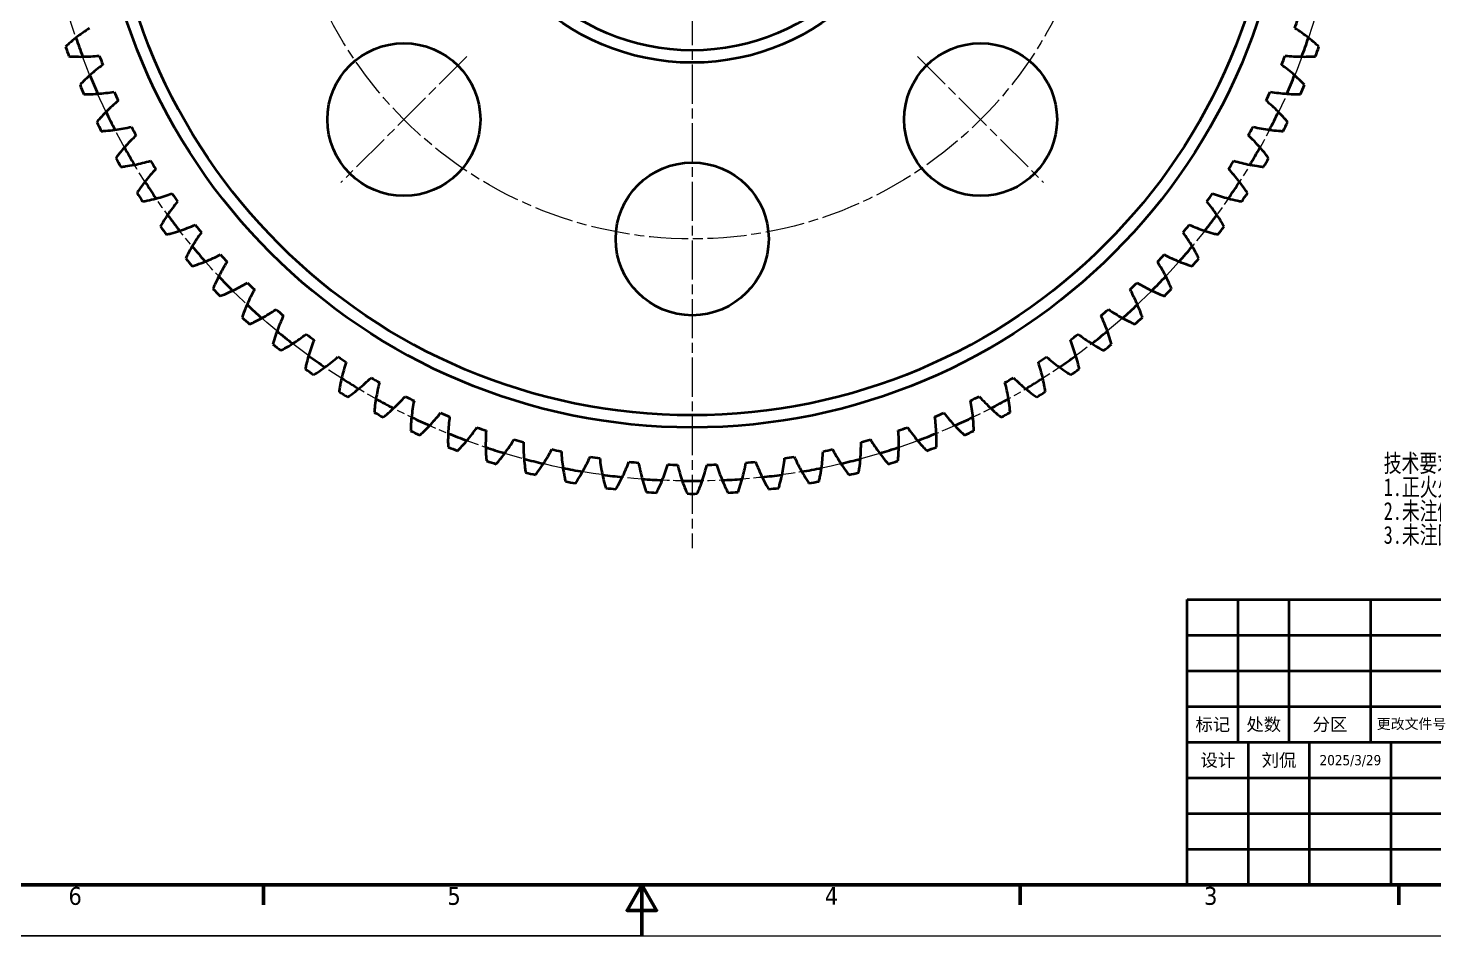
# Model space of a CAD drawing. Header units: millimetres. Extents: x -60 to 637, y -40 to 471.
# Drawn here: x 176.6 to 452.4, y 0 to 178.2 of the extents above; entities that cross this region are included whole.
import ezdxf
from ezdxf.enums import TextEntityAlignment as Align

# ---------------------------------------------------------------- set-up
doc = ezdxf.new("R2018")
doc.units = ezdxf.units.MM
doc.linetypes.add('CHAIN', pattern=[0.3543, 0.2362, -0.0295, 0.0591, -0.0295])
for name, color, linetype, lineweight in [('中心标记 (ISO)', 7, 'Continuous', 25), ('中心线 (ISO)', 7, 'CHAIN', 25), ('可见 (ISO)', 7, 'Continuous', 50), ('图框 (ISO)', 7, 'Continuous', 70), ('旋转中心线', 7, 'CHAIN', 25), ('标题 (ISO)', 7, 'Continuous', 50), ('符号 (ISO)', 7, 'Continuous', 25)]:
    doc.layers.add(name, color=color, linetype=linetype, lineweight=lineweight)
doc.styles.add('技术要求文本', font='hyswlongfangsong.ttf')
doc.styles.add('文本样式38', font='tahoma.ttf')
doc.styles.add('文本样式53', font='SimSun.ttf')
doc.styles.add('文本样式54', font='SimSun.ttf')
doc.styles.add('注释文本 (ISO)', font='tahoma.ttf')

# ---------------------------------------------------------------- blocks, each defined once
blk = doc.blocks.new('图框 默认图框')
for p, q in [((297, 0), (-19.87, 0)), ((-19.87, 0), (624.03, 0))]:
    blk.add_line(p, q)
at = {"layer": '图框 (ISO)'}
for p, q in [((222.75, 10), (222.75, 6.1)), ((371.25, 10), (371.25, 6.1)), ((445.5, 10), (445.5, 6.1))]:
    blk.add_line(p, q, dxfattribs=at)
at = {"layer": '图框 (ISO)', "flags": 128}
for points in [[(10, 10), (10, 410), (584, 410), (584, 10), (10, 10)], [(297, 0), (297, 10), (294.11, 5), (299.89, 5), (297, 10)]]:
    blk.add_lwpolyline(points, dxfattribs=at)
at = {"layer": '图框 (ISO)', "char_height": 3.5, "attachment_point": 7, "style": '注释文本 (ISO)'}
for s, insert in [('6', (184.51, 6.03)), ('5', (258.85, 6.03)), ('4', (332.9, 6.1)), ('3', (407.29, 6.03))]:
    blk.add_mtext(s, dxfattribs=dict(at, insert=insert))
blk = doc.blocks.new('标题栏 GB1')
at = {"layer": '标题 (ISO)'}
for p, q in [((198.81, 93.23), (378.81, 93.23)), ((198.81, 37.23), (198.81, 93.23)), ((208.81, 65.23), (208.81, 93.23)), ((218.81, 65.23), (218.81, 93.23)), ((234.81, 65.23), (234.81, 93.23)), ((250.81, 65.23), (250.81, 93.23)), ((262.81, 65.23), (262.81, 93.23)), ((278.81, 93.23), (278.81, 37.23)), ((328.81, 93.23), (328.81, 37.23)), ((378.81, 93.23), (378.81, 37.23)), ((198.81, 86.23), (278.81, 86.23)), ((198.81, 79.23), (278.81, 79.23)), ((328.81, 75.23), (378.81, 75.23)), ((198.81, 72.23), (278.81, 72.23)), ((198.81, 65.23), (278.81, 65.23)), ((210.81, 37.23), (210.81, 65.23)), ((222.81, 37.23), (222.81, 65.23)), ((238.81, 37.23), (238.81, 65.23)), ((250.81, 37.23), (250.81, 65.23)), ((262.81, 37.23), (262.81, 65.23)), ((278.81, 65.23), (328.81, 65.23)), ((304.81, 65.23), (304.81, 46.23)), ((316.81, 65.23), (316.81, 46.23)), ((198.81, 58.23), (278.81, 58.23)), ((328.81, 55.23), (278.81, 55.23)), ((285.31, 55.23), (285.31, 46.23)), ((291.81, 55.23), (291.81, 46.23)), ((298.31, 55.23), (298.31, 46.23)), ((328.81, 55.23), (378.81, 55.23)), ((198.81, 51.23), (278.81, 51.23)), ((198.81, 44.23), (278.81, 44.23)), ((278.81, 46.23), (328.81, 46.23)), ((378.81, 37.23), (198.81, 37.23))]:
    blk.add_line(p, q, dxfattribs=at)
for s, height, style, p in [('2025.3.31', 2, '文本样式53', (271.17, 75.41)), ('标记', 2.5, '文本样式54', (203.81, 68.73)), ('处数', 2.5, '文本样式54', (213.81, 68.73)), ('分区', 2.5, '文本样式54', (226.81, 68.73)), ('签名', 2.5, '文本样式54', (256.81, 68.72)), ('年、月、日', 2, '文本样式53', (270.81, 68.73)), ('设计', 2.5, '文本样式54', (204.81, 61.73))]:
    blk.add_text(s, height=height, dxfattribs=dict(at, style=style)).set_placement(p, align=Align.MIDDLE_CENTER)
at = {"layer": '标题 (ISO)', "attachment_point": 5, "style": '注释文本 (ISO)'}
for s, insert, char_height in [('{\\fSimSun|b0|i0|c134|p2;浙江大学}', (303.55, 80.21), 8), ('{\\fSimSun|b0|i0|c134|p2;机械设计课程设计}', (353.29, 84.19), 3.5), ('\\fSimSun|b0|i0;{\\H2.0000;更改文件号}', (242.81, 68.73), 2), ('{\\fSimSun|b0|i0|c134|p2;输出轴大齿轮}', (353.76, 65.1), 3.5), ('{\\fSimSun|b0|i0|c134|p2;阶段标记}', (292, 60.37), 3.5), ('\\fTahoma|b0|i0;{\\H2.0000;重量(Kg)}', (310.81, 60.23), 2), ('{\\fSimSun|b0|i0|c134|p2;\\H1x;比例}', (322.88, 60.02), 2)]:
    blk.add_mtext(s, dxfattribs=dict(at, insert=insert, char_height=char_height))
at = {"layer": '标题 (ISO)'}
for tag, height, style, p in [('作者', 2.5, '文本样式54', (216.81, 61.73)), ('创建日期', 2, '文本样式38', (230.81, 61.73))]:
    blk.add_attdef(tag, text='', height=height, dxfattribs=dict(at, style=style)).set_placement(p, align=Align.MIDDLE_CENTER)

msp = doc.modelspace()

# ---------------------------------------------------------------- linework, layer by layer
at = {"layer": '中心标记 (ISO)', "linetype": 'CHAIN', "ltscale": 32.45837}
for p, q in [((262.6892, 172.6047), (237.9405, 147.8559)), ((351.0776, 172.6047), (375.8263, 147.8559))]:
    msp.add_line(p, q, dxfattribs=at)
at = {"layer": '中心线 (ISO)', "ltscale": 25.405567}
msp.add_circle((306.8834, 216.7988), 127.5, dxfattribs=at)
at = {"layer": '中心线 (ISO)', "ltscale": 32.45837}
msp.add_circle((306.8834, 216.7988), 80, dxfattribs=at)
at = {"layer": '可见 (ISO)'}
for centre, radius in [((306.8834, 216.7988), 117), ((306.8834, 216.7988), 114.6013), ((306.8834, 216.7988), 45.3987), ((306.8834, 216.7988), 43), ((250.3148, 160.2303), 15), ((363.4519, 160.2303), 15), ((306.8834, 136.7988), 15)]:
    msp.add_circle(centre, radius, dxfattribs=at)
for centre, radius, start, end in [((306.8834, 216.7988), 124.375, 341.911765, 342.794118), ((207.8552, 148.4994), 35.3518, 122.896059, 128.200951), ((405.9116, 148.4994), 35.3518, 51.799049, 57.103941), ((306.8834, 216.7988), 130, 198.970588, 199.852941), ((306.8834, 216.7988), 127.5, 198.529412, 200.294118), ((306.8834, 216.7988), 127.5, 339.705882, 341.470588), ((306.8834, 216.7988), 130, 340.147059, 341.029412), ((186.9139, 207.9265), 35.3518, 270.622579, 275.92747), ((306.8834, 216.7988), 124.375, 200.735294, 201.617647), ((306.8834, 216.7988), 124.375, 338.382353, 339.264706), ((426.8529, 207.9265), 35.3518, 264.07253, 269.377421), ((212.2476, 142.5326), 35.3518, 126.425471, 131.730362), ((306.8834, 216.7988), 127.5, 202.058824, 203.823529), ((401.5192, 142.5326), 35.3518, 48.269638, 53.574529), ((306.8834, 216.7988), 127.5, 336.176471, 337.941176), ((306.8834, 216.7988), 130, 202.5, 203.382353), ((187.6876, 200.5579), 35.3518, 274.151991, 279.456882), ((306.8834, 216.7988), 124.375, 204.264706, 205.147059), ((306.8834, 216.7988), 124.375, 334.852941, 335.735294), ((426.0792, 200.5579), 35.3518, 260.543118, 265.848009), ((306.8834, 216.7988), 130, 336.617647, 337.5), ((216.999, 136.8476), 35.3518, 129.954883, 135.259774), ((396.7678, 136.8476), 35.3518, 44.740226, 50.045117), ((306.8834, 216.7988), 127.5, 205.588235, 207.352941), ((306.8834, 216.7988), 127.5, 332.647059, 334.411765), ((306.8834, 216.7988), 130, 206.029412, 206.911765), ((188.9135, 193.2509), 35.3518, 277.681402, 282.986294), ((306.8834, 216.7988), 124.375, 207.794118, 208.676471), ((306.8834, 216.7988), 124.375, 331.323529, 332.205882), ((424.8533, 193.2509), 35.3518, 257.013706, 262.318598), ((306.8834, 216.7988), 130, 333.088235, 333.970588), ((222.0913, 131.4659), 35.3518, 133.484295, 138.789186), ((306.8834, 216.7988), 127.5, 209.117647, 210.882353), ((391.6754, 131.4659), 35.3518, 41.210814, 46.515705), ((306.8834, 216.7988), 127.5, 329.117647, 330.882353), ((306.8834, 216.7988), 130, 209.558824, 210.441176), ((190.5869, 186.0333), 35.3518, 281.210814, 286.515705), ((306.8834, 216.7988), 124.375, 211.323529, 212.205882), ((306.8834, 216.7988), 124.375, 327.794118, 328.676471), ((423.1799, 186.0333), 35.3518, 253.484295, 258.789186), ((306.8834, 216.7988), 130, 329.558824, 330.441176), ((227.5053, 126.4079), 35.3518, 137.013706, 142.318598), ((386.2614, 126.4079), 35.3518, 37.681402, 42.986294), ((306.8834, 216.7988), 127.5, 212.647059, 214.411765), ((306.8834, 216.7988), 127.5, 325.588235, 327.352941), ((306.8834, 216.7988), 130, 213.088235, 213.970588), ((192.7014, 178.9323), 35.3518, 284.740226, 290.045117), ((233.2204, 121.6927), 35.3518, 140.543118, 145.848009), ((306.8834, 216.7988), 124.375, 214.852941, 215.735294), ((306.8834, 216.7988), 124.375, 324.264706, 325.147059), ((380.5463, 121.6927), 35.3518, 34.151991, 39.456882), ((421.0654, 178.9323), 35.3518, 249.954883, 255.259774), ((306.8834, 216.7988), 130, 326.029412, 326.911765), ((306.8834, 216.7988), 127.5, 216.176471, 217.941176), ((306.8834, 216.7988), 127.5, 322.058824, 323.823529), ((306.8834, 216.7988), 130, 216.617647, 217.5), ((195.2491, 171.975), 35.3518, 288.269638, 293.574529), ((239.215, 117.3384), 35.3518, 144.07253, 149.377421), ((306.8834, 216.7988), 124.375, 218.382353, 219.264706), ((306.8834, 216.7988), 124.375, 320.735294, 321.617647), ((374.5518, 117.3384), 35.3518, 30.622579, 35.92747), ((418.5177, 171.975), 35.3518, 246.425471, 251.730362), ((306.8834, 216.7988), 130, 322.5, 323.382353), ((306.8834, 216.7988), 127.5, 219.705882, 221.470588), ((306.8834, 216.7988), 127.5, 318.529412, 320.294118), ((306.8834, 216.7988), 130, 220.147059, 221.029412), ((198.2202, 165.1877), 35.3518, 291.799049, 297.103941), ((306.8834, 216.7988), 124.375, 221.911765, 222.794118), ((306.8834, 216.7988), 124.375, 317.205882, 318.088235), ((415.5466, 165.1877), 35.3518, 242.896059, 248.200951), ((306.8834, 216.7988), 130, 318.970588, 319.852941), ((245.4662, 113.3613), 35.3518, 147.601942, 152.906833), ((368.3006, 113.3613), 35.3518, 27.093167, 32.398058), ((306.8834, 216.7988), 130, 223.676471, 224.558824), ((306.8834, 216.7988), 127.5, 223.235294, 225), ((201.6035, 158.5962), 35.3518, 295.328461, 300.633353), ((306.8834, 216.7988), 124.375, 225.441176, 226.323529), ((306.8834, 216.7988), 124.375, 313.676471, 314.558824), ((412.1632, 158.5962), 35.3518, 239.366647, 244.671539), ((306.8834, 216.7988), 127.5, 315, 316.764706), ((306.8834, 216.7988), 130, 315.441176, 316.323529), ((251.9504, 109.7766), 35.3518, 151.131353, 156.436245), ((361.8164, 109.7766), 35.3518, 23.563755, 28.868647), ((306.8834, 216.7988), 130, 227.205882, 228.088235), ((306.8834, 216.7988), 127.5, 226.764706, 228.529412), ((205.3862, 152.2254), 35.3518, 298.857873, 304.162764), ((306.8834, 216.7988), 124.375, 228.970588, 229.852941), ((258.643, 106.5978), 35.3518, 154.660765, 159.965657), ((306.8834, 216.7988), 124.375, 310.147059, 311.029412), ((355.1238, 106.5978), 35.3518, 20.034343, 25.339235), ((408.3805, 152.2254), 35.3518, 235.837236, 241.142127), ((306.8834, 216.7988), 127.5, 311.470588, 313.235294), ((306.8834, 216.7988), 130, 311.911765, 312.794118), ((306.8834, 216.7988), 127.5, 230.294118, 232.058824), ((306.8834, 216.7988), 127.5, 307.941176, 309.705882), ((306.8834, 216.7988), 130, 230.735294, 231.617647), ((209.5539, 146.0996), 35.3518, 302.387285, 307.692176), ((306.8834, 216.7988), 124.375, 232.5, 233.382353), ((265.5185, 103.8371), 35.3518, 158.190177, 163.495068), ((306.8834, 216.7988), 124.375, 306.617647, 307.5), ((348.2482, 103.8371), 35.3518, 16.504932, 21.809823), ((404.2128, 146.0996), 35.3518, 232.307824, 237.612715), ((306.8834, 216.7988), 130, 308.382353, 309.264706), ((306.8834, 216.7988), 127.5, 233.823529, 235.588235), ((214.0908, 140.242), 35.3518, 305.916696, 311.221588), ((306.8834, 216.7988), 124.375, 236.029412, 236.911765), ((306.8834, 216.7988), 124.375, 303.088235, 303.970588), ((399.6759, 140.242), 35.3518, 228.778412, 234.083304), ((306.8834, 216.7988), 127.5, 304.411765, 306.176471), ((306.8834, 216.7988), 130, 234.264706, 235.147059), ((272.551, 101.5049), 35.3518, 161.719589, 167.02448), ((341.2157, 101.5049), 35.3518, 12.97552, 18.280411), ((306.8834, 216.7988), 130, 304.852941, 305.735294), ((306.8834, 216.7988), 127.5, 237.352941, 239.117647), ((218.9797, 134.6748), 35.3518, 309.446108, 314.751), ((306.8834, 216.7988), 124.375, 239.558824, 240.441176), ((279.7137, 99.6101), 35.3518, 165.249, 170.553892), ((306.8834, 216.7988), 124.375, 299.558824, 300.441176), ((334.053, 99.6101), 35.3518, 9.446108, 14.751), ((394.787, 134.6748), 35.3518, 225.249, 230.553892), ((306.8834, 216.7988), 127.5, 300.882353, 302.647059), ((306.8834, 216.7988), 130, 237.794118, 238.676471), ((306.8834, 216.7988), 127.5, 240.882353, 242.647059), ((224.2021, 129.4192), 35.3518, 312.97552, 318.280411), ((306.8834, 216.7988), 124.375, 243.088235, 243.970588), ((286.9795, 98.1597), 35.3518, 168.778412, 174.083304), ((306.8834, 216.7988), 124.375, 296.029412, 296.911765), ((326.7872, 98.1597), 35.3518, 5.916696, 11.221588), ((389.5647, 129.4192), 35.3518, 221.719589, 227.02448), ((306.8834, 216.7988), 127.5, 297.352941, 299.117647), ((306.8834, 216.7988), 130, 301.323529, 302.205882), ((306.8834, 216.7988), 130, 241.323529, 242.205882), ((229.7381, 124.495), 35.3518, 316.504932, 321.809823), ((306.8834, 216.7988), 124.375, 246.617647, 247.5), ((306.8834, 216.7988), 124.375, 292.5, 293.382353), ((384.0287, 124.495), 35.3518, 218.190177, 223.495068), ((306.8834, 216.7988), 130, 297.794118, 298.676471), ((306.8834, 216.7988), 127.5, 244.411765, 246.176471), ((294.3208, 97.1595), 35.3518, 172.307824, 177.612715), ((235.5667, 119.9209), 35.3518, 320.034343, 325.339235), ((306.8834, 216.7988), 124.375, 250.147059, 251.029412), ((306.8834, 216.7988), 124.375, 288.970588, 289.852941), ((378.2001, 119.9209), 35.3518, 214.660765, 219.965657), ((319.446, 97.1595), 35.3518, 2.387285, 7.692176), ((306.8834, 216.7988), 127.5, 293.823529, 295.588235), ((306.8834, 216.7988), 130, 244.852941, 245.735294), ((306.8834, 216.7988), 127.5, 247.941176, 249.705882), ((301.7097, 96.613), 35.3518, 175.837236, 181.142127), ((241.6659, 115.7143), 35.3518, 323.563755, 328.868647), ((306.8834, 216.7988), 124.375, 253.676471, 254.558824), ((309.1183, 96.5225), 35.3518, 179.366647, 184.671539), ((304.6485, 96.5225), 35.3518, 355.328461, 0.633353), ((306.8834, 216.7988), 124.375, 285.441176, 286.323529), ((372.1009, 115.7143), 35.3518, 211.131353, 216.436245), ((312.057, 96.613), 35.3518, 358.857873, 4.162764), ((306.8834, 216.7988), 127.5, 290.294118, 292.058824), ((306.8834, 216.7988), 130, 294.264706, 295.147059), ((306.8834, 216.7988), 130, 248.382353, 249.264706), ((306.8834, 216.7988), 127.5, 251.470588, 253.235294), ((248.0124, 111.8912), 35.3518, 327.093167, 332.398058), ((306.8834, 216.7988), 124.375, 257.205882, 258.088235), ((316.5184, 96.8882), 35.3518, 182.896059, 188.200951), ((254.5823, 108.466), 35.3518, 330.622579, 335.92747), ((306.8834, 216.7988), 124.375, 260.735294, 261.617647), ((306.8834, 216.7988), 124.375, 278.382353, 279.264706), ((359.1845, 108.466), 35.3518, 204.07253, 209.377421), ((297.2484, 96.8882), 35.3518, 351.799049, 357.103941), ((306.8834, 216.7988), 124.375, 281.911765, 282.794118), ((365.7543, 111.8912), 35.3518, 207.601942, 212.906833), ((306.8834, 216.7988), 127.5, 286.764706, 288.529412), ((306.8834, 216.7988), 130, 290.735294, 291.617647), ((306.8834, 216.7988), 130, 251.911765, 252.794118), ((306.8834, 216.7988), 127.5, 255, 256.764706), ((306.8834, 216.7988), 127.5, 258.529412, 260.294118), ((323.8819, 97.7087), 35.3518, 186.425471, 191.730362), ((261.3505, 105.4518), 35.3518, 334.151991, 339.456882), ((306.8834, 216.7988), 124.375, 264.264706, 265.147059), ((331.181, 98.9811), 35.3518, 189.954883, 195.259774), ((268.2915, 102.86), 35.3518, 337.681402, 342.986294), ((306.8834, 216.7988), 124.375, 267.794118, 268.676471), ((338.3879, 100.7003), 35.3518, 193.484295, 198.789186), ((275.3789, 100.7003), 35.3518, 341.210814, 346.515705), ((306.8834, 216.7988), 124.375, 271.323529, 272.205882), ((345.4752, 102.86), 35.3518, 197.013706, 202.318598), ((282.5858, 98.9811), 35.3518, 344.740226, 350.045117), ((306.8834, 216.7988), 124.375, 274.852941, 275.735294), ((352.4162, 105.4518), 35.3518, 200.543118, 205.848009), ((289.8848, 97.7087), 35.3518, 348.269638, 353.574529), ((306.8834, 216.7988), 127.5, 279.705882, 281.470588), ((306.8834, 216.7988), 127.5, 283.235294, 285), ((306.8834, 216.7988), 130, 287.205882, 288.088235), ((306.8834, 216.7988), 130, 255.441176, 256.323529), ((306.8834, 216.7988), 130, 258.970588, 259.852941), ((306.8834, 216.7988), 127.5, 262.058824, 263.823529), ((306.8834, 216.7988), 127.5, 265.588235, 267.352941), ((306.8834, 216.7988), 127.5, 269.117647, 270.882353), ((306.8834, 216.7988), 127.5, 272.647059, 274.411765), ((306.8834, 216.7988), 127.5, 276.176471, 277.941176), ((306.8834, 216.7988), 130, 280.147059, 281.029412), ((306.8834, 216.7988), 130, 283.676471, 284.558824), ((306.8834, 216.7988), 130, 262.5, 263.382353), ((306.8834, 216.7988), 130, 266.029412, 266.911765), ((306.8834, 216.7988), 130, 269.558824, 270.441176), ((306.8834, 216.7988), 130, 273.088235, 273.970588), ((306.8834, 216.7988), 130, 276.617647, 277.5)]:
    msp.add_arc(centre, radius, start, end, dxfattribs=at)
for points, knots in [([(185.9929, 176.2804), (185.5274, 175.9141), (185.0688, 175.5343), (184.3916, 174.9437), (184.1668, 174.7425), (183.9443, 174.5381)], [1.361320706, 1.361320706, 1.361320706, 1.361320706, 1.587085649, 1.587085649, 1.70082585, 1.70082585, 1.70082585, 1.70082585]), ([(429.8225, 174.5381), (429.5999, 174.7425), (429.3751, 174.9437), (428.6979, 175.5343), (428.2393, 175.9141), (427.7739, 176.2804)], [1.473345447, 1.473345447, 1.473345447, 1.473345447, 1.587085649, 1.587085649, 1.812850592, 1.812850592, 1.812850592, 1.812850592]), ([(184.6096, 172.6499), (184.9112, 172.6302), (185.2124, 172.6144), (186.1103, 172.5788), (186.7057, 172.5704), (187.298, 172.5768)], [1.473345447, 1.473345447, 1.473345447, 1.473345447, 1.587085649, 1.587085649, 1.812850592, 1.812850592, 1.812850592, 1.812850592]), ([(426.4688, 172.5768), (427.0611, 172.5704), (427.6564, 172.5788), (428.5543, 172.6144), (428.8556, 172.6302), (429.1571, 172.6499)], [1.361320706, 1.361320706, 1.361320706, 1.361320706, 1.587085649, 1.587085649, 1.70082585, 1.70082585, 1.70082585, 1.70082585]), ([(188.7165, 168.9152), (188.2745, 168.5209), (187.8402, 168.1135), (187.2006, 167.4823), (186.9886, 167.2677), (186.779, 167.05)], [1.361320706, 1.361320706, 1.361320706, 1.361320706, 1.587085649, 1.587085649, 1.70082585, 1.70082585, 1.70082585, 1.70082585]), ([(426.9877, 167.05), (426.7781, 167.2677), (426.5661, 167.4823), (425.9266, 168.1135), (425.4923, 168.5209), (425.0502, 168.9152)], [1.473345447, 1.473345447, 1.473345447, 1.473345447, 1.587085649, 1.587085649, 1.812850592, 1.812850592, 1.812850592, 1.812850592]), ([(187.5594, 165.2064), (187.8616, 165.2053), (188.1632, 165.2081), (189.0616, 165.2278), (189.6564, 165.256), (190.2472, 165.2989)], [1.473345447, 1.473345447, 1.473345447, 1.473345447, 1.587085649, 1.587085649, 1.812850592, 1.812850592, 1.812850592, 1.812850592]), ([(423.5196, 165.2989), (424.1104, 165.256), (424.7052, 165.2278), (425.6035, 165.2081), (425.9052, 165.2053), (426.2074, 165.2064)], [1.361320706, 1.361320706, 1.361320706, 1.361320706, 1.587085649, 1.587085649, 1.70082585, 1.70082585, 1.70082585, 1.70082585]), ([(191.8884, 161.7315), (191.4715, 161.3108), (191.0631, 160.8775), (190.4636, 160.2081), (190.2652, 159.9808), (190.0694, 159.7506)], [1.361320706, 1.361320706, 1.361320706, 1.361320706, 1.587085649, 1.587085649, 1.70082585, 1.70082585, 1.70082585, 1.70082585]), ([(423.6973, 159.7506), (423.5016, 159.9808), (423.3032, 160.2081), (422.7037, 160.8775), (422.2953, 161.3108), (421.8783, 161.7315)], [1.473345447, 1.473345447, 1.473345447, 1.473345447, 1.587085649, 1.587085649, 1.812850592, 1.812850592, 1.812850592, 1.812850592]), ([(190.9618, 157.9585), (191.2635, 157.976), (191.5644, 157.9974), (192.4598, 158.0724), (193.0517, 158.1372), (193.6388, 158.2164)], [1.473345447, 1.473345447, 1.473345447, 1.473345447, 1.587085649, 1.587085649, 1.812850592, 1.812850592, 1.812850592, 1.812850592]), ([(420.128, 158.2164), (420.715, 158.1372), (421.3069, 158.0724), (422.2024, 157.9974), (422.5033, 157.976), (422.805, 157.9585)], [1.361320706, 1.361320706, 1.361320706, 1.361320706, 1.587085649, 1.587085649, 1.70082585, 1.70082585, 1.70082585, 1.70082585]), ([(195.4965, 154.7568), (195.1063, 154.3112), (194.7253, 153.8535), (194.1682, 153.1485), (193.9842, 152.9095), (193.8029, 152.6676)], [1.361320706, 1.361320706, 1.361320706, 1.361320706, 1.587085649, 1.587085649, 1.70082585, 1.70082585, 1.70082585, 1.70082585]), ([(419.9638, 152.6676), (419.7826, 152.9095), (419.5986, 153.1485), (419.0414, 153.8535), (418.6605, 154.3112), (418.2702, 154.7568)], [1.473345447, 1.473345447, 1.473345447, 1.473345447, 1.587085649, 1.587085649, 1.812850592, 1.812850592, 1.812850592, 1.812850592]), ([(194.8039, 150.9339), (195.1039, 150.9699), (195.403, 151.0098), (196.2921, 151.1398), (196.8789, 151.2409), (197.4599, 151.356)], [1.473345447, 1.473345447, 1.473345447, 1.473345447, 1.587085649, 1.587085649, 1.812850592, 1.812850592, 1.812850592, 1.812850592]), ([(416.3068, 151.356), (416.8878, 151.2409), (417.4746, 151.1398), (418.3638, 151.0098), (418.6628, 150.9699), (418.9628, 150.9339)], [1.361320706, 1.361320706, 1.361320706, 1.361320706, 1.587085649, 1.587085649, 1.70082585, 1.70082585, 1.70082585, 1.70082585]), ([(199.5272, 148.0174), (199.1651, 147.5486), (198.813, 147.0684), (198.3003, 146.3304), (198.1314, 146.0805), (197.9654, 145.8279)], [1.361320706, 1.361320706, 1.361320706, 1.361320706, 1.587085649, 1.587085649, 1.70082585, 1.70082585, 1.70082585, 1.70082585]), ([(415.8014, 145.8279), (415.6354, 146.0805), (415.4664, 146.3304), (414.9538, 147.0684), (414.6017, 147.5486), (414.2396, 148.0174)], [1.473345447, 1.473345447, 1.473345447, 1.473345447, 1.587085649, 1.587085649, 1.812850592, 1.812850592, 1.812850592, 1.812850592]), ([(199.0712, 144.1591), (199.3684, 144.2135), (199.6645, 144.2717), (200.5439, 144.4562), (201.1234, 144.5932), (201.6962, 144.7439)], [1.473345447, 1.473345447, 1.473345447, 1.473345447, 1.587085649, 1.587085649, 1.812850592, 1.812850592, 1.812850592, 1.812850592]), ([(412.0706, 144.7439), (412.6434, 144.5932), (413.2229, 144.4562), (414.1023, 144.2717), (414.3983, 144.2135), (414.6956, 144.1591)], [1.361320706, 1.361320706, 1.361320706, 1.361320706, 1.587085649, 1.587085649, 1.70082585, 1.70082585, 1.70082585, 1.70082585]), ([(203.965, 141.5389), (203.6325, 141.0487), (203.3107, 140.5477), (202.8444, 139.7796), (202.6911, 139.5197), (202.541, 139.2575)], [1.361320706, 1.361320706, 1.361320706, 1.361320706, 1.587085649, 1.587085649, 1.70082585, 1.70082585, 1.70082585, 1.70082585]), ([(411.2258, 139.2575), (411.0756, 139.5197), (410.9224, 139.7796), (410.4561, 140.5477), (410.1343, 141.0487), (409.8017, 141.5389)], [1.473345447, 1.473345447, 1.473345447, 1.473345447, 1.587085649, 1.587085649, 1.812850592, 1.812850592, 1.812850592, 1.812850592]), ([(203.7474, 137.6599), (204.0408, 137.7325), (204.3326, 137.8088), (205.1991, 138.047), (205.769, 138.2195), (206.3315, 138.4052)], [1.473345447, 1.473345447, 1.473345447, 1.473345447, 1.587085649, 1.587085649, 1.812850592, 1.812850592, 1.812850592, 1.812850592]), ([(407.4353, 138.4052), (407.9978, 138.2195), (408.5677, 138.047), (409.4341, 137.8088), (409.726, 137.7325), (410.0193, 137.6599)], [1.361320706, 1.361320706, 1.361320706, 1.361320706, 1.587085649, 1.587085649, 1.70082585, 1.70082585, 1.70082585, 1.70082585]), ([(208.7933, 135.3459), (208.4916, 134.8361), (208.2012, 134.3163), (207.7831, 133.5209), (207.6461, 133.2521), (207.5124, 132.9811)], [1.361320706, 1.361320706, 1.361320706, 1.361320706, 1.587085649, 1.587085649, 1.70082585, 1.70082585, 1.70082585, 1.70082585]), ([(406.2544, 132.9811), (406.1206, 133.2521), (405.9837, 133.5209), (405.5656, 134.3163), (405.2752, 134.8361), (404.9735, 135.3459)], [1.473345447, 1.473345447, 1.473345447, 1.473345447, 1.587085649, 1.587085649, 1.812850592, 1.812850592, 1.812850592, 1.812850592]), ([(208.8149, 131.4608), (209.1032, 131.5514), (209.3899, 131.6455), (210.24, 131.9366), (210.7982, 132.1438), (211.3482, 132.3638)], [1.473345447, 1.473345447, 1.473345447, 1.473345447, 1.587085649, 1.587085649, 1.812850592, 1.812850592, 1.812850592, 1.812850592]), ([(402.4186, 132.3638), (402.9686, 132.1438), (403.5268, 131.9366), (404.3769, 131.6455), (404.6635, 131.5514), (404.9518, 131.4608)], [1.361320706, 1.361320706, 1.361320706, 1.361320706, 1.587085649, 1.587085649, 1.70082585, 1.70082585, 1.70082585, 1.70082585]), ([(213.9937, 129.4618), (213.7239, 128.9345), (213.4661, 128.3978), (213.0977, 127.5782), (212.9776, 127.3014), (212.8608, 127.0227)], [1.361320706, 1.361320706, 1.361320706, 1.361320706, 1.587085649, 1.587085649, 1.70082585, 1.70082585, 1.70082585, 1.70082585]), ([(400.906, 127.0227), (400.7892, 127.3014), (400.6691, 127.5782), (400.3007, 128.3978), (400.0429, 128.9345), (399.7731, 129.4618)], [1.473345447, 1.473345447, 1.473345447, 1.473345447, 1.587085649, 1.587085649, 1.812850592, 1.812850592, 1.812850592, 1.812850592]), ([(214.2544, 125.5855), (214.5366, 125.6936), (214.8169, 125.8052), (215.6475, 126.1481), (216.1919, 126.3893), (216.7273, 126.6427)], [1.473345447, 1.473345447, 1.473345447, 1.473345447, 1.587085649, 1.587085649, 1.812850592, 1.812850592, 1.812850592, 1.812850592]), ([(397.0395, 126.6427), (397.5749, 126.3893), (398.1193, 126.1481), (398.9499, 125.8052), (399.2302, 125.6936), (399.5123, 125.5855)], [1.361320706, 1.361320706, 1.361320706, 1.361320706, 1.587085649, 1.587085649, 1.70082585, 1.70082585, 1.70082585, 1.70082585]), ([(219.5464, 123.9091), (219.3096, 123.3662), (219.0853, 122.8146), (218.7681, 121.9739), (218.6652, 121.6903), (218.5658, 121.4049)], [1.361320706, 1.361320706, 1.361320706, 1.361320706, 1.587085649, 1.587085649, 1.70082585, 1.70082585, 1.70082585, 1.70082585]), ([(395.201, 121.4049), (395.1016, 121.6903), (394.9987, 121.9739), (394.6815, 122.8146), (394.4572, 123.3662), (394.2204, 123.9091)], [1.473345447, 1.473345447, 1.473345447, 1.473345447, 1.587085649, 1.587085649, 1.812850592, 1.812850592, 1.812850592, 1.812850592]), ([(220.0453, 120.0562), (220.3203, 120.1815), (220.5932, 120.3101), (221.401, 120.7035), (221.9296, 120.9777), (222.4484, 121.2636)], [1.473345447, 1.473345447, 1.473345447, 1.473345447, 1.587085649, 1.587085649, 1.812850592, 1.812850592, 1.812850592, 1.812850592]), ([(225.4304, 118.7088), (225.2275, 118.1523), (225.0376, 117.5879), (224.7727, 116.7293), (224.6875, 116.4399), (224.6058, 116.1489)], [1.361320706, 1.361320706, 1.361320706, 1.361320706, 1.587085649, 1.587085649, 1.70082585, 1.70082585, 1.70082585, 1.70082585]), ([(389.1609, 116.1489), (389.0793, 116.4399), (388.994, 116.7293), (388.7292, 117.5879), (388.5393, 118.1523), (388.3363, 118.7088)], [1.473345447, 1.473345447, 1.473345447, 1.473345447, 1.587085649, 1.587085649, 1.812850592, 1.812850592, 1.812850592, 1.812850592]), ([(391.3184, 121.2636), (391.8372, 120.9777), (392.3657, 120.7035), (393.1736, 120.3101), (393.4465, 120.1815), (393.7215, 120.0562)], [1.361320706, 1.361320706, 1.361320706, 1.361320706, 1.587085649, 1.587085649, 1.70082585, 1.70082585, 1.70082585, 1.70082585]), ([(226.1656, 114.8938), (226.4323, 115.0358), (226.6968, 115.181), (227.4789, 115.6234), (227.9895, 115.9297), (228.4897, 116.2469)], [1.473345447, 1.473345447, 1.473345447, 1.473345447, 1.587085649, 1.587085649, 1.812850592, 1.812850592, 1.812850592, 1.812850592]), ([(385.277, 116.2469), (385.7772, 115.9297), (386.2879, 115.6234), (387.07, 115.181), (387.3345, 115.0358), (387.6012, 114.8938)], [1.361320706, 1.361320706, 1.361320706, 1.361320706, 1.587085649, 1.587085649, 1.70082585, 1.70082585, 1.70082585, 1.70082585]), ([(231.6234, 113.8805), (231.4551, 113.3126), (231.3003, 112.7376), (231.0888, 111.8642), (231.0216, 111.5702), (230.958, 111.2747)], [1.361320706, 1.361320706, 1.361320706, 1.361320706, 1.587085649, 1.587085649, 1.70082585, 1.70082585, 1.70082585, 1.70082585]), ([(382.8088, 111.2747), (382.7452, 111.5702), (382.6779, 111.8642), (382.4664, 112.7376), (382.3116, 113.3126), (382.1433, 113.8805)], [1.473345447, 1.473345447, 1.473345447, 1.473345447, 1.587085649, 1.587085649, 1.812850592, 1.812850592, 1.812850592, 1.812850592]), ([(232.592, 110.118), (232.8495, 110.2762), (233.1045, 110.4374), (233.8579, 110.9271), (234.3488, 111.2642), (234.8285, 111.6117)], [1.473345447, 1.473345447, 1.473345447, 1.473345447, 1.587085649, 1.587085649, 1.812850592, 1.812850592, 1.812850592, 1.812850592]), ([(378.9383, 111.6117), (379.418, 111.2642), (379.9088, 110.9271), (380.6622, 110.4374), (380.9172, 110.2762), (381.1747, 110.118)], [1.361320706, 1.361320706, 1.361320706, 1.361320706, 1.587085649, 1.587085649, 1.70082585, 1.70082585, 1.70082585, 1.70082585]), ([(238.1019, 109.4426), (237.9689, 108.8654), (237.8498, 108.282), (237.6925, 107.3973), (237.6434, 107.0996), (237.5982, 106.8008)], [1.361320706, 1.361320706, 1.361320706, 1.361320706, 1.587085649, 1.587085649, 1.70082585, 1.70082585, 1.70082585, 1.70082585]), ([(376.1686, 106.8008), (376.1233, 107.0996), (376.0743, 107.3973), (375.917, 108.282), (375.7979, 108.8654), (375.6649, 109.4426)], [1.473345447, 1.473345447, 1.473345447, 1.473345447, 1.587085649, 1.587085649, 1.812850592, 1.812850592, 1.812850592, 1.812850592]), ([(239.3003, 105.7469), (239.5476, 105.9206), (239.7922, 106.0972), (240.514, 106.6324), (240.9832, 106.9991), (241.4406, 107.3754)], [1.473345447, 1.473345447, 1.473345447, 1.473345447, 1.587085649, 1.587085649, 1.812850592, 1.812850592, 1.812850592, 1.812850592]), ([(244.8413, 105.412), (244.7441, 104.8277), (244.6611, 104.2381), (244.5586, 103.3453), (244.5279, 103.0452), (244.5012, 102.7442)], [1.361320706, 1.361320706, 1.361320706, 1.361320706, 1.587085649, 1.587085649, 1.70082585, 1.70082585, 1.70082585, 1.70082585]), ([(369.2656, 102.7442), (369.2388, 103.0452), (369.2082, 103.3453), (369.1057, 104.2381), (369.0227, 104.8277), (368.9254, 105.412)], [1.473345447, 1.473345447, 1.473345447, 1.473345447, 1.587085649, 1.587085649, 1.812850592, 1.812850592, 1.812850592, 1.812850592]), ([(372.3262, 107.3754), (372.7836, 106.9991), (373.2527, 106.6324), (373.9746, 106.0972), (374.2192, 105.9206), (374.4665, 105.7469)], [1.361320706, 1.361320706, 1.361320706, 1.361320706, 1.587085649, 1.587085649, 1.70082585, 1.70082585, 1.70082585, 1.70082585]), ([(246.2649, 101.7971), (246.501, 101.9857), (246.7343, 102.177), (247.4218, 102.7556), (247.8675, 103.1504), (248.3009, 103.5542)], [1.473345447, 1.473345447, 1.473345447, 1.473345447, 1.587085649, 1.587085649, 1.812850592, 1.812850592, 1.812850592, 1.812850592]), ([(365.4659, 103.5542), (365.8992, 103.1504), (366.3449, 102.7556), (367.0324, 102.177), (367.2657, 101.9857), (367.5018, 101.7971)], [1.361320706, 1.361320706, 1.361320706, 1.361320706, 1.587085649, 1.587085649, 1.70082585, 1.70082585, 1.70082585, 1.70082585]), ([(251.8161, 101.8039), (251.755, 101.2147), (251.7085, 100.6211), (251.6611, 99.7237), (251.649, 99.4223), (251.6408, 99.1202)], [1.361320706, 1.361320706, 1.361320706, 1.361320706, 1.587085649, 1.587085649, 1.70082585, 1.70082585, 1.70082585, 1.70082585]), ([(253.4595, 98.2835), (253.6836, 98.4863), (253.9046, 98.6915), (254.5552, 99.3114), (254.9758, 99.7329), (255.3835, 100.1626)], [1.473345447, 1.473345447, 1.473345447, 1.473345447, 1.587085649, 1.587085649, 1.812850592, 1.812850592, 1.812850592, 1.812850592]), ([(358.3833, 100.1626), (358.791, 99.7329), (359.2115, 99.3114), (359.8621, 98.6915), (360.0832, 98.4863), (360.3073, 98.2835)], [1.361320706, 1.361320706, 1.361320706, 1.361320706, 1.587085649, 1.587085649, 1.70082585, 1.70082585, 1.70082585, 1.70082585]), ([(362.126, 99.1202), (362.1178, 99.4223), (362.1057, 99.7237), (362.0583, 100.6211), (362.0118, 101.2147), (361.9507, 101.8039)], [1.473345447, 1.473345447, 1.473345447, 1.473345447, 1.587085649, 1.587085649, 1.812850592, 1.812850592, 1.812850592, 1.812850592]), ([(258.9997, 98.632), (258.975, 98.0402), (258.9651, 97.4448), (258.9731, 96.5463), (258.9796, 96.2447), (258.99, 95.9426)], [1.361320706, 1.361320706, 1.361320706, 1.361320706, 1.587085649, 1.587085649, 1.70082585, 1.70082585, 1.70082585, 1.70082585]), ([(260.8567, 95.2194), (261.0679, 95.4356), (261.2759, 95.6541), (261.8871, 96.3128), (262.2809, 96.7595), (262.6614, 97.2135)], [1.473345447, 1.473345447, 1.473345447, 1.473345447, 1.587085649, 1.587085649, 1.812850592, 1.812850592, 1.812850592, 1.812850592]), ([(351.1054, 97.2135), (351.4859, 96.7595), (351.8796, 96.3128), (352.4909, 95.6541), (352.6989, 95.4356), (352.91, 95.2194)], [1.361320706, 1.361320706, 1.361320706, 1.361320706, 1.587085649, 1.587085649, 1.70082585, 1.70082585, 1.70082585, 1.70082585]), ([(354.7768, 95.9426), (354.7872, 96.2447), (354.7937, 96.5463), (354.8016, 97.4448), (354.7917, 98.0402), (354.7671, 98.632)], [1.473345447, 1.473345447, 1.473345447, 1.473345447, 1.587085649, 1.587085649, 1.812850592, 1.812850592, 1.812850592, 1.812850592]), ([(266.365, 95.9084), (266.3768, 95.3161), (266.4035, 94.7213), (266.4668, 93.8249), (266.4918, 93.5243), (266.5208, 93.2235)], [1.361320706, 1.361320706, 1.361320706, 1.361320706, 1.587085649, 1.587085649, 1.70082585, 1.70082585, 1.70082585, 1.70082585]), ([(268.4286, 92.6166), (268.626, 92.8454), (268.8202, 93.0763), (269.3897, 93.7713), (269.7552, 94.2414), (270.107, 94.7179)], [1.473345447, 1.473345447, 1.473345447, 1.473345447, 1.587085649, 1.587085649, 1.812850592, 1.812850592, 1.812850592, 1.812850592]), ([(343.6597, 94.7179), (344.0115, 94.2414), (344.3771, 93.7713), (344.9466, 93.0763), (345.1407, 92.8454), (345.3382, 92.6166)], [1.361320706, 1.361320706, 1.361320706, 1.361320706, 1.587085649, 1.587085649, 1.70082585, 1.70082585, 1.70082585, 1.70082585]), ([(347.2459, 93.2235), (347.2749, 93.5243), (347.3, 93.8249), (347.3632, 94.7213), (347.39, 95.3161), (347.4018, 95.9084)], [1.473345447, 1.473345447, 1.473345447, 1.473345447, 1.587085649, 1.587085649, 1.812850592, 1.812850592, 1.812850592, 1.812850592]), ([(273.884, 93.6433), (273.9322, 93.0529), (273.9955, 92.4609), (274.1138, 91.5701), (274.1573, 91.2716), (274.2048, 90.9731)], [1.361320706, 1.361320706, 1.361320706, 1.361320706, 1.587085649, 1.587085649, 1.70082585, 1.70082585, 1.70082585, 1.70082585]), ([(276.1463, 90.4848), (276.3293, 90.7253), (276.5088, 90.9677), (277.0345, 91.6965), (277.3704, 92.1882), (277.6922, 92.6855)], [1.473345447, 1.473345447, 1.473345447, 1.473345447, 1.587085649, 1.587085649, 1.812850592, 1.812850592, 1.812850592, 1.812850592]), ([(281.5281, 91.8454), (281.6126, 91.2591), (281.7123, 90.6721), (281.8852, 89.7903), (281.947, 89.495), (282.0127, 89.2001)], [1.361320706, 1.361320706, 1.361320706, 1.361320706, 1.587085649, 1.587085649, 1.70082585, 1.70082585, 1.70082585, 1.70082585]), ([(283.9806, 88.8322), (284.1484, 89.0835), (284.3127, 89.3365), (284.7925, 90.0963), (285.0975, 90.6077), (285.3881, 91.1239)], [1.473345447, 1.473345447, 1.473345447, 1.473345447, 1.587085649, 1.587085649, 1.812850592, 1.812850592, 1.812850592, 1.812850592]), ([(328.3787, 91.1239), (328.6693, 90.6077), (328.9742, 90.0963), (329.454, 89.3365), (329.6183, 89.0835), (329.7862, 88.8322)], [1.361320706, 1.361320706, 1.361320706, 1.361320706, 1.587085649, 1.587085649, 1.70082585, 1.70082585, 1.70082585, 1.70082585]), ([(331.7541, 89.2001), (331.8198, 89.495), (331.8816, 89.7903), (332.0545, 90.6721), (332.1542, 91.2591), (332.2387, 91.8454)], [1.473345447, 1.473345447, 1.473345447, 1.473345447, 1.587085649, 1.587085649, 1.812850592, 1.812850592, 1.812850592, 1.812850592]), ([(336.0746, 92.6855), (336.3964, 92.1882), (336.7323, 91.6965), (337.2579, 90.9677), (337.4375, 90.7253), (337.6205, 90.4848)], [1.361320706, 1.361320706, 1.361320706, 1.361320706, 1.587085649, 1.587085649, 1.70082585, 1.70082585, 1.70082585, 1.70082585]), ([(339.562, 90.9731), (339.6094, 91.2716), (339.6529, 91.5701), (339.7712, 92.4609), (339.8346, 93.0529), (339.8828, 93.6433)], [1.473345447, 1.473345447, 1.473345447, 1.473345447, 1.587085649, 1.587085649, 1.812850592, 1.812850592, 1.812850592, 1.812850592]), ([(289.2684, 90.5215), (289.3889, 89.9415), (289.5245, 89.3618), (289.7513, 88.4923), (289.8312, 88.2014), (289.915, 87.911)], [1.361320706, 1.361320706, 1.361320706, 1.361320706, 1.587085649, 1.587085649, 1.70082585, 1.70082585, 1.70082585, 1.70082585]), ([(291.9018, 87.665), (292.0538, 87.9261), (292.2022, 88.1888), (292.6343, 88.9767), (292.9073, 89.5059), (293.1655, 90.0389)], [1.473345447, 1.473345447, 1.473345447, 1.473345447, 1.587085649, 1.587085649, 1.812850592, 1.812850592, 1.812850592, 1.812850592]), ([(297.0756, 89.6766), (297.2315, 89.1052), (297.4025, 88.5348), (297.6825, 87.681), (297.7801, 87.3955), (297.8816, 87.1109)], [1.361320706, 1.361320706, 1.361320706, 1.361320706, 1.587085649, 1.587085649, 1.70082585, 1.70082585, 1.70082585, 1.70082585]), ([(299.8798, 86.9876), (300.0155, 87.2576), (300.1474, 87.5289), (300.5302, 88.3419), (300.77, 88.8869), (300.995, 89.4349)], [1.473345447, 1.473345447, 1.473345447, 1.473345447, 1.587085649, 1.587085649, 1.812850592, 1.812850592, 1.812850592, 1.812850592]), ([(304.92, 89.314), (305.1107, 88.7532), (305.3166, 88.1945), (305.6486, 87.3594), (305.7636, 87.0806), (305.8824, 86.8027)], [1.361320706, 1.361320706, 1.361320706, 1.361320706, 1.587085649, 1.587085649, 1.70082585, 1.70082585, 1.70082585, 1.70082585]), ([(307.8844, 86.8027), (308.0032, 87.0806), (308.1182, 87.3594), (308.4502, 88.1945), (308.656, 88.7532), (308.8468, 89.314)], [1.473345447, 1.473345447, 1.473345447, 1.473345447, 1.587085649, 1.587085649, 1.812850592, 1.812850592, 1.812850592, 1.812850592]), ([(312.7718, 89.4349), (312.9967, 88.8869), (313.2365, 88.3419), (313.6193, 87.5289), (313.7513, 87.2576), (313.887, 86.9876)], [1.361320706, 1.361320706, 1.361320706, 1.361320706, 1.587085649, 1.587085649, 1.70082585, 1.70082585, 1.70082585, 1.70082585]), ([(315.8851, 87.1109), (315.9866, 87.3955), (316.0843, 87.681), (316.3642, 88.5348), (316.5353, 89.1052), (316.6912, 89.6766)], [1.473345447, 1.473345447, 1.473345447, 1.473345447, 1.587085649, 1.587085649, 1.812850592, 1.812850592, 1.812850592, 1.812850592]), ([(320.6012, 90.0389), (320.8595, 89.5059), (321.1324, 88.9767), (321.5645, 88.1888), (321.7129, 87.9261), (321.865, 87.665)], [1.361320706, 1.361320706, 1.361320706, 1.361320706, 1.587085649, 1.587085649, 1.70082585, 1.70082585, 1.70082585, 1.70082585]), ([(323.8518, 87.911), (323.9355, 88.2014), (324.0154, 88.4923), (324.2423, 89.3618), (324.3779, 89.9415), (324.4983, 90.5215)], [1.473345447, 1.473345447, 1.473345447, 1.473345447, 1.587085649, 1.587085649, 1.812850592, 1.812850592, 1.812850592, 1.812850592])]:
    msp.add_open_spline(points, degree=3, knots=knots, dxfattribs=at)
at = {"layer": '旋转中心线', "ltscale": 32.45837}
msp.add_line((306.8834, 355.0061), (306.8834, 76.093), dxfattribs=at)

# ---------------------------------------------------------------- block references
msp.add_blockref('图框 默认图框', (0, 0))
ref = msp.add_blockref('标题栏 GB1', (205.1873, -27.2252))
ref.add_attrib('作者', '刘侃', dxfattribs={"layer": '标题 (ISO)', "height": 2.5, "style": '文本样式54'}).set_placement((422, 34.5), align=Align.MIDDLE_CENTER)
ref.add_attrib('创建日期', '2025/3/29', dxfattribs={"layer": '标题 (ISO)', "height": 2, "style": '文本样式38'}).set_placement((436, 34.5), align=Align.MIDDLE_CENTER)
lines = msp.add_mtext('1 : 1', dxfattribs={"layer": '标题 (ISO)', "insert": (528, 23.5), "char_height": 2.5, "attachment_point": 1})
ref.add_attrib('初始视图比例', '', (528, 23.5), dxfattribs={"flags": 104}).embed_mtext(lines)

# ---------------------------------------------------------------- texts
at = {"layer": '符号 (ISO)', "insert": (442.5322, 94.5395), "char_height": 3.5, "width": 71.813464, "attachment_point": 1, "line_spacing_factor": 0.804231, "style": '技术要求文本'}
msp.add_mtext('技术要求\\P1.正火处理，处理后硬度约为169-217HBS；\\P2.未注倒角C2；\\P3.未注圆角R2；', dxfattribs=at)

doc.saveas('drawing.dxf')
